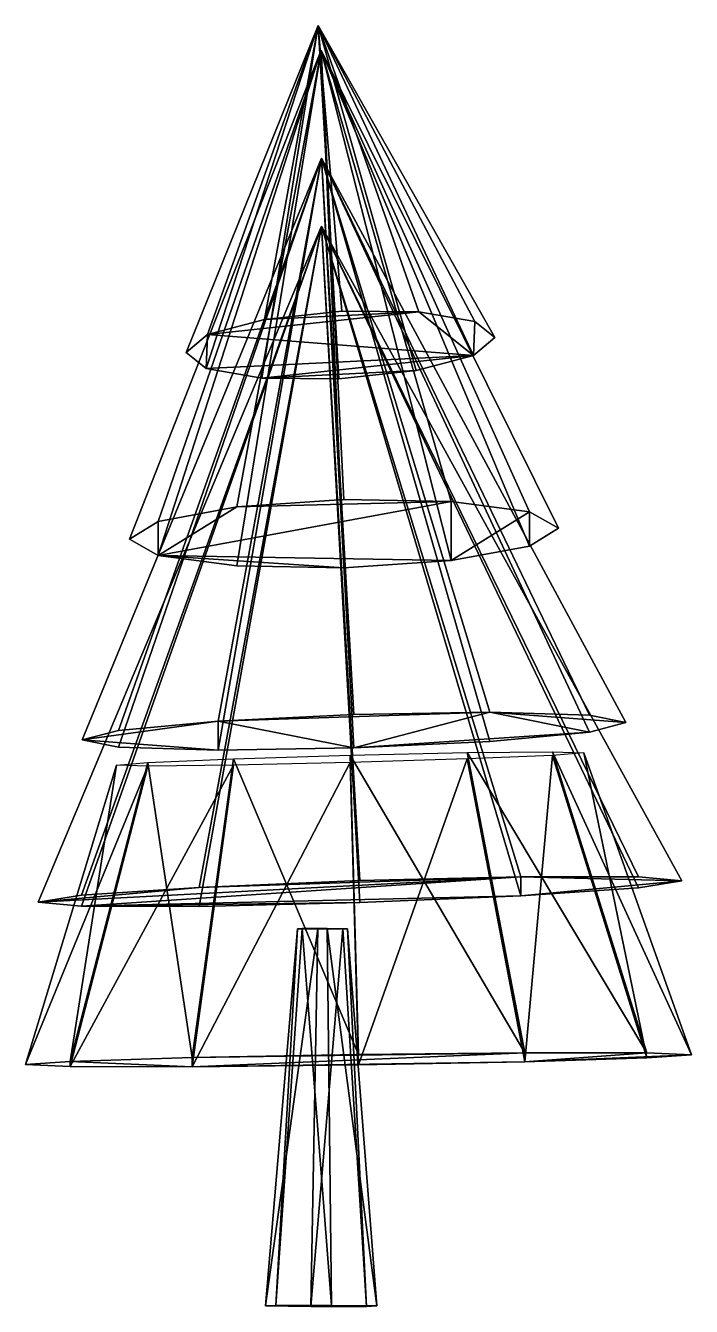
# Model space of a CAD drawing. Extents: x -192 to 240, y 0 to 831.
import ezdxf

# ---------------------------------------------------------------- set-up
doc = ezdxf.new("R2010")
doc.units = 0
for name, color, linetype in [('bark', 250, 'CONTINUOUS'), ('leaf', 250, 'CONTINUOUS'), ('leaf_2', 250, 'CONTINUOUS'), ('leaf_3', 250, 'CONTINUOUS'), ('leaf_4', 250, 'CONTINUOUS'), ('leaf_5', 250, 'CONTINUOUS')]:
    doc.layers.add(name, color=color, linetype=linetype)

msp = doc.modelspace()

# ---------------------------------------------------------------- meshes
at = {"layer": 'bark'}
mesh = msp.add_polyface(dxfattribs=at)
corners = [(36.133127, 0, 13.147726), (6.680866, 0.332506, 37.864509), (-29.452261, 0.332506, 24.716782), (-36.133127, 0, -13.147726), (-6.680866, -0.332506, -37.864509), (29.452261, -0.332506, -24.716782), (17.096102, 244.89396, 3.618412), (3.842585, 245.043587, 14.740964), (-12.417322, 245.043587, 8.824487), (-15.423712, 244.89396, -8.214542), (-2.170195, 244.744332, -19.337094), (14.089712, 244.744332, -13.420617)]
mesh.append_faces([[corners[k] for k in face] for face in [(0, 1, 7), (1, 2, 8), (2, 3, 9), (3, 4, 10), (4, 5, 11), (5, 0, 6), (5, 4, 1), (5, 1, 0), (4, 3, 2), (4, 2, 1), (6, 7, 10), (6, 10, 11), (7, 8, 10), (8, 9, 10), (0, 7, 6), (1, 8, 7), (2, 9, 8), (3, 10, 9), (4, 11, 10), (5, 6, 11)]])
at = {"layer": 'leaf'}
mesh = msp.add_polyface(dxfattribs=at)
corners = [(-36.871552, 640.560958, 58.589829), (-73.917934, 630.726483, 23.673586), (-87.821537, 619.067555, -24.878864), (-74.8569, 608.708176, -74.057932), (-38.497888, 602.424131, -110.686126), (61.775745, 607.274109, -113.024694), (98.822127, 617.108584, -78.10845), (112.72573, 628.767512, -29.556), (99.761093, 639.126892, 19.623068), (63.402082, 645.410936, 56.251262), (-2.051319, 831.279472, -87.950638), (13.391063, 645.935841, 70.514086), (11.513131, 601.899227, -124.948951)]
mesh.append_faces([[corners[k] for k in face] for face in [(11, 0, 10), (0, 1, 10), (1, 2, 10), (2, 3, 10), (3, 4, 10), (4, 12, 10), (12, 5, 10), (5, 6, 10), (6, 7, 10), (7, 8, 10), (8, 9, 10), (9, 11, 10), (9, 8, 6), (9, 6, 1), (9, 1, 0), (9, 0, 11), (8, 7, 6), (6, 5, 4), (6, 4, 3), (6, 3, 1), (5, 12, 4), (3, 2, 1)]])
at = {"layer": 'leaf_2'}
mesh = msp.add_polyface(dxfattribs=at)
corners = [(-54.917504, 518.750444, 108.972826), (-105.903107, 509.348571, 58.929828), (-124.565129, 497.807474, -9.696204), (-105.903095, 487.219581, -78.516981), (14.730155, 479.235889, -147.86981), (84.377789, 483.979314, -129.818828), (135.363392, 493.381187, -79.77583), (135.36338, 515.510177, 57.67098), (84.377767, 522.307849, 108.24603), (0.060485, 815.404001, -74.583949), (14.73013, 523.493869, 127.023809), (-54.917482, 480.421909, -129.092031), (154.025413, 504.922284, -11.149797)]
mesh.append_faces([[corners[k] for k in face] for face in [(10, 0, 9), (0, 1, 9), (1, 2, 9), (2, 3, 9), (3, 11, 9), (11, 4, 9), (4, 5, 9), (5, 6, 9), (6, 12, 9), (12, 7, 9), (7, 8, 9), (8, 10, 9), (8, 7, 5), (8, 5, 3), (8, 3, 0), (8, 0, 10), (7, 12, 6), (7, 6, 5), (5, 4, 3), (4, 11, 3), (3, 2, 1), (3, 1, 0)]])
at = {"layer": 'leaf_3'}
mesh = msp.add_polyface(dxfattribs=at)
corners = [(21.270681, 384.035108, 170.29632), (-67.017379, 379.737547, 146.852377), (-131.648725, 373.673562, 82.424223), (-155.305439, 367.467993, -5.724672), (-131.648725, 362.783616, -93.974881), (21.270681, 362.255217, -182.501887), (109.558741, 366.552777, -159.057945), (174.190087, 372.616762, -94.62979), (197.846802, 378.822331, -6.480896), (174.190087, 383.506708, 81.769314), (109.558741, 385.414716, 146.474265), (0.087342, 745.233912, -30.884718), (-67.017379, 360.875608, -158.679833)]
mesh.append_faces([[corners[k] for k in face] for face in [(0, 1, 11), (1, 2, 11), (2, 3, 11), (3, 4, 11), (4, 12, 11), (12, 5, 11), (5, 6, 11), (6, 7, 11), (7, 8, 11), (8, 9, 11), (9, 10, 11), (10, 0, 11), (10, 9, 8), (10, 8, 7), (10, 7, 5), (10, 5, 1), (10, 1, 0), (7, 6, 5), (5, 12, 1), (12, 4, 3), (12, 3, 1), (3, 2, 1)]])
at = {"layer": 'leaf_4'}
mesh = msp.add_polyface(dxfattribs=at)
corners = [(-79.316086, 271.741398, 179.263595), (-155.809183, 266.621036, 102.827511), (-183.807593, 262.141508, -1.671744), (-155.809165, 259.5031, -106.233679), (25.175473, 261.894725, -210.966859), (129.666994, 266.283925, -183.074933), (206.160092, 271.404287, -106.638849), (206.160073, 278.522223, 102.422341), (129.666962, 278.612552, 179.02967), (0.103376, 701.047985, -16.615238), (25.175436, 276.130597, 207.155521), (-79.316054, 259.412771, -182.841008), (234.158502, 275.883815, -2.139594)]
mesh.append_faces([[corners[k] for k in face] for face in [(10, 0, 9), (0, 1, 9), (1, 2, 9), (2, 3, 9), (3, 11, 9), (11, 4, 9), (4, 5, 9), (5, 6, 9), (6, 12, 9), (12, 7, 9), (7, 8, 9), (8, 10, 9), (8, 7, 12), (8, 12, 5), (8, 5, 3), (8, 3, 2), (8, 2, 0), (8, 0, 10), (12, 6, 5), (5, 4, 3), (4, 11, 3), (2, 1, 0)]])
at = {"layer": 'leaf_5'}
mesh = msp.add_polyface(dxfattribs=at)
corners = [(-192.045221, 156.620031, 0.050534), (-83.919027, 155.308968, -187.268819), (24.207168, 156.472564, -216.268582), (132.333362, 158.541947, -187.319353), (211.48723, 160.962628, -108.178055), (240.459556, 163.085988, -0.050534), (211.48723, 164.343074, 108.090527), (132.333362, 164.39705, 187.268819), (-83.919027, 161.164072, 187.319353), (-132.958437, 351.074805, -2.988945), (-112.620674, 350.431958, -78.937633), (-57.056872, 351.049677, -134.552943), (18.844694, 352.762443, -154.932798), (94.746259, 355.111323, -134.61643), (150.310061, 357.466936, -79.047596), (170.647825, 359.198097, -3.115918), (150.310061, 359.840944, 72.832771), (94.746259, 359.223225, 128.448081), (18.844694, 357.510459, 148.827935), (-57.056872, 355.161579, 128.511568), (-112.620674, 352.805966, 72.942733), (-163.072894, 155.362945, -108.090527), (24.207168, 163.233455, 216.268582), (-163.072894, 158.74339, 108.178055)]
mesh.append_faces([[corners[k] for k in face] for face in [(0, 21, 10), (21, 1, 11), (1, 2, 12), (2, 3, 13), (3, 4, 14), (4, 5, 15), (5, 6, 16), (6, 7, 17), (7, 22, 18), (22, 8, 19), (8, 23, 20), (23, 0, 9), (23, 1, 21), (23, 21, 0), (23, 8, 1), (8, 7, 1), (8, 22, 7), (7, 6, 3), (7, 3, 1), (6, 5, 3), (5, 4, 3), (3, 2, 1), (0, 10, 9), (21, 11, 10), (1, 12, 11), (2, 13, 12), (3, 14, 13), (4, 15, 14), (5, 16, 15), (6, 17, 16), (7, 18, 17), (22, 19, 18), (8, 20, 19), (23, 9, 20)]])

doc.saveas('drawing.dxf')
